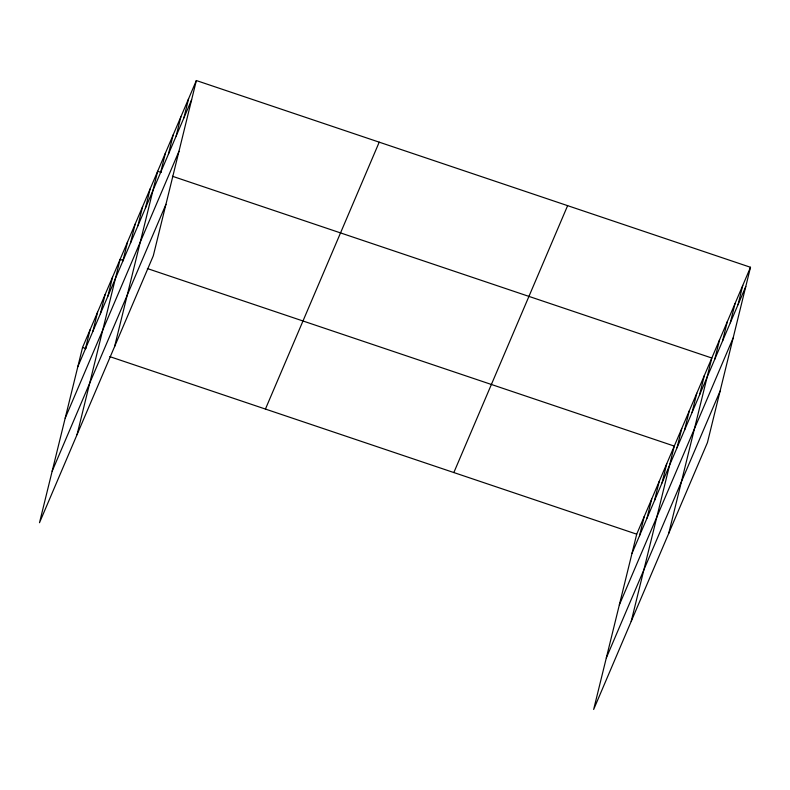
<?xml version="1.0" encoding="UTF-8"?>
<svg xmlns="http://www.w3.org/2000/svg" width="790" height="790" viewBox="0 0 790 790"><rect width="100%" height="100%" fill="white"/><g stroke="black" fill="none" stroke-linecap="round" stroke-linejoin="round"><path stroke-width="1.19" d="M196.345 80.541L82.555 347.442L39.5 522.723L153.29 255.822L196.345 80.541L750.5 267.277L707.445 442.558L593.655 709.46L636.71 534.178L750.5 267.277M85.34 349.062L90.06 329.825M92.855 331.445L97.575 312.208M100.36 313.828L105.08 294.601M107.874 296.22L112.595 276.984M77.055 434.648L120.11 259.367L123.517 260.512M122.894 260.986L127.615 241.75M130.399 243.369L135.13 224.133M137.914 225.752L142.635 206.516M145.419 208.135L150.149 188.899M114.599 346.573L157.654 171.292L161.061 172.437M160.666 172.378L165.396 153.142M168.408 154.228L173.129 134.991M176.14 136.078L180.87 116.841M183.882 117.927L188.603 98.691M639.495 535.798L644.215 516.561M647.01 518.181L651.73 498.944M654.515 500.564L659.245 481.327M662.03 482.947L666.75 463.71M631.21 621.384L674.265 446.093L147.365 268.551M677.05 447.713L681.77 428.486M684.555 430.106L689.285 410.869M692.07 412.489L696.79 393.252M699.575 394.872L704.305 375.635M668.755 533.299L711.81 358.018L172.417 176.259M714.822 359.104L719.552 339.868M722.564 340.954L727.284 321.718M730.296 322.804L735.026 303.567M738.038 304.654L742.758 285.417M77.825 366.678L191.624 99.777M65.185 418.177L178.975 151.275M52.15 471.235L165.94 204.333M265.43 409.062L379.22 142.161M453.835 472.558L567.625 205.647M631.98 553.415L745.78 286.503M619.34 604.903L733.13 338.001M606.305 657.961L720.095 391.06M82.555 347.442L85.962 348.588M109.81 356.626L636.71 534.178"/></g></svg>
